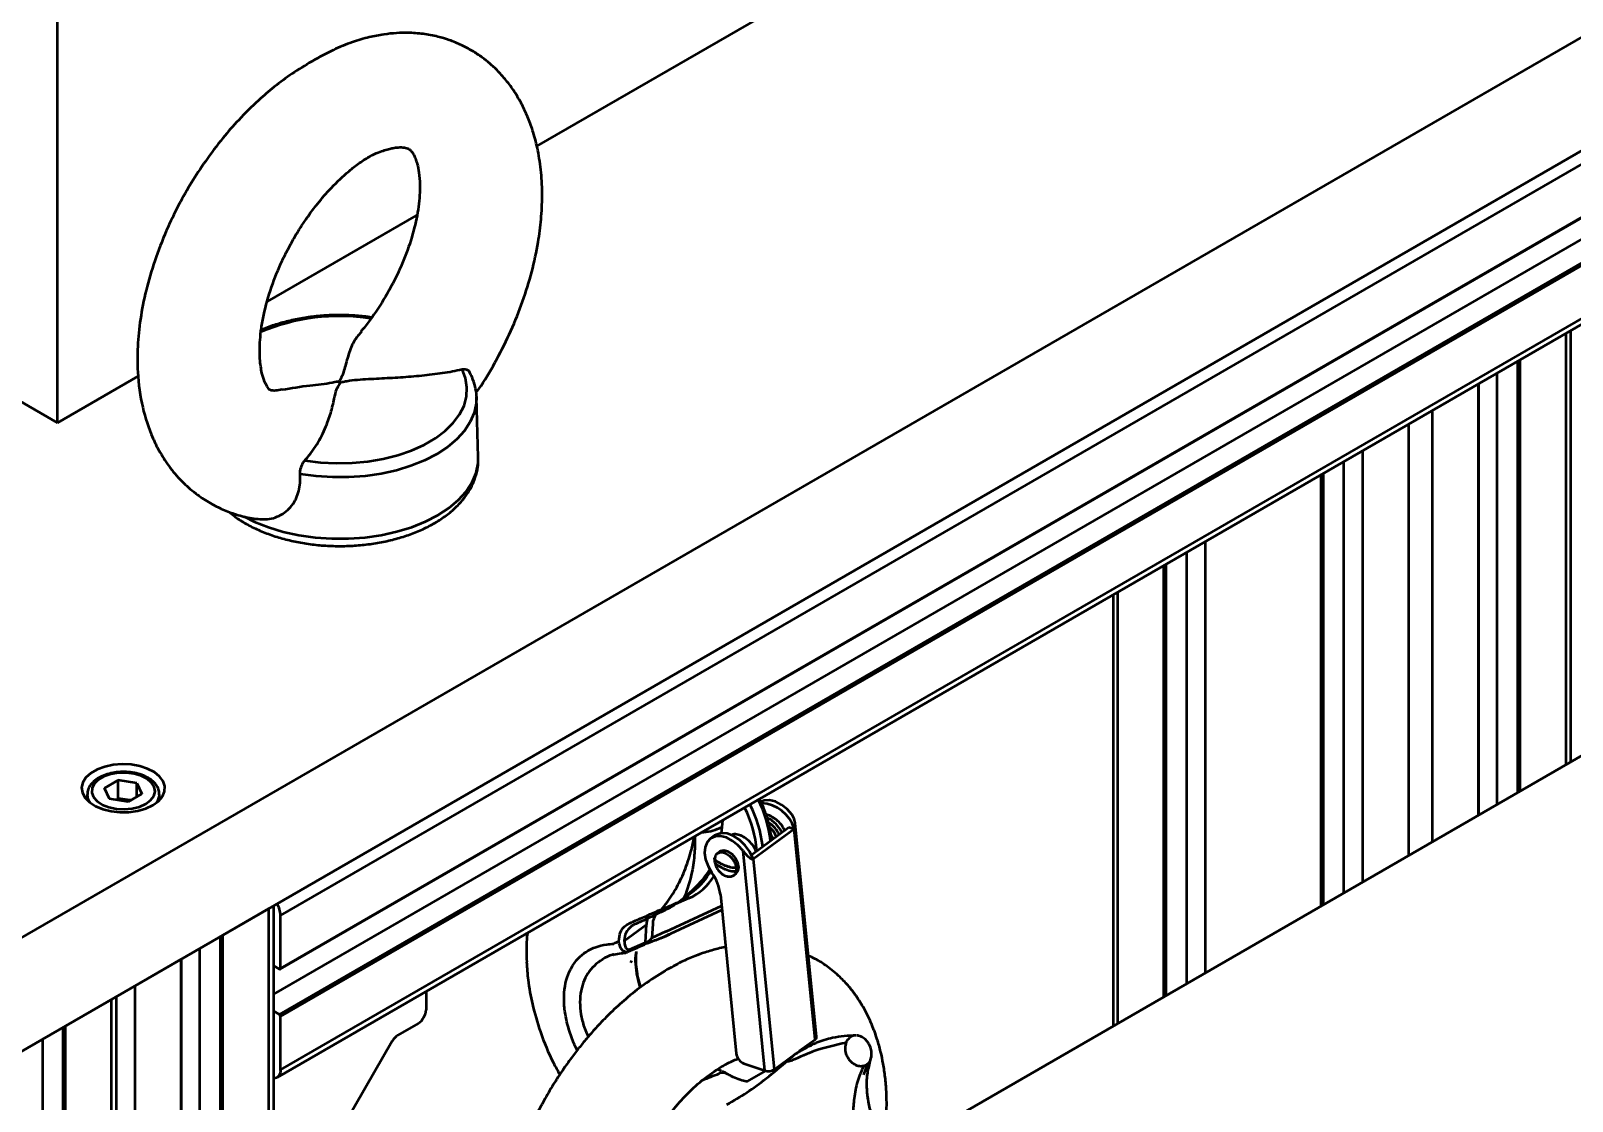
# Model space of a CAD drawing. Header units: millimetres. Extents: x 32504 to 36677, y 41990 to 42879.
# Drawn here: x 33490.6 to 33546, y 42675.8 to 42714.3 of the extents above; entities that cross this region are included whole.
import ezdxf

# ---------------------------------------------------------------- set-up
doc = ezdxf.new("R2010")
doc.units = ezdxf.units.MM
doc.layers.add('Net_dam', color=7, linetype='Continuous', lineweight=50)

msp = doc.modelspace()

# ---------------------------------------------------------------- linework, layer by layer
at = {"layer": 'Net_dam'}
for p, q in [((33488.9349, 42680.9602), (33603.4862, 42747.0893)), ((33488.9349, 42676.8775), (33603.4862, 42743.0066)), ((33499.5415, 42682.5107), (33592.8796, 42736.3936)), ((33499.5291, 42680.5725), (33592.8672, 42734.4554)), ((33499.5415, 42680.6), (33592.8796, 42734.4829)), ((33499.293, 42679.6725), (33592.1018, 42733.2499)), ((33499.4991, 42678.9424), (33592.8372, 42732.8253)), ((33499.5415, 42678.8689), (33592.8796, 42732.7518)), ((33499.4172, 42676.6835), (33592.7553, 42730.5664)), ((33499.5415, 42676.9582), (33592.8796, 42730.8411)), ((33491.5148, 42700.234), (33491.5148, 42719.1431)), ((33508.7585, 42710.1783), (33522.0634, 42717.8511)), ((33499.0711, 42704.5916), (33504.437, 42707.6861)), ((33545.7863, 42687.9355), (33545.7863, 42703.4518)), ((33545.9621, 42688.037), (33545.9621, 42703.5532)), ((33544.0468, 42686.9313), (33544.0468, 42702.4476)), ((33544.1317, 42686.9803), (33544.1317, 42702.4966)), ((33488.8221, 42701.79), (33491.5148, 42700.234)), ((33491.5148, 42700.234), (33494.4241, 42701.9117)), ((33543.3114, 42686.5068), (33543.3114, 42702.0231)), ((33506.588, 42701.1763), (33506.5889, 42701.1541)), ((33506.6551, 42698.9893), (33506.5889, 42701.1541)), ((33542.6326, 42686.1149), (33542.6326, 42701.6312)), ((33542.6502, 42686.1251), (33542.6502, 42701.6413)), ((33540.978, 42685.1597), (33540.978, 42700.676)), ((33540.1295, 42684.6699), (33540.1295, 42700.1862)), ((33538.4573, 42699.2208), (33538.4573, 42683.7045)), ((33538.4748, 42683.7147), (33538.4748, 42699.231)), ((33537.0606, 42682.8983), (33537.0606, 42698.4145)), ((33537.796, 42683.3228), (33537.796, 42698.8391)), ((33536.9758, 42682.8493), (33536.9758, 42698.3656)), ((33532.8004, 42695.9552), (33532.8004, 42680.4389)), ((33532.818, 42680.449), (33532.818, 42695.9653)), ((33531.3189, 42679.5837), (33531.3189, 42695.0999)), ((33531.4038, 42679.6326), (33531.4038, 42695.1489)), ((33532.1392, 42680.0572), (33532.1392, 42695.5734)), ((33529.4886, 42694.0433), (33529.4886, 42678.527)), ((33529.6643, 42678.6285), (33529.6643, 42694.1447)), ((33521.1259, 42673.6993), (33554.745, 42693.1072)), ((33493.7048, 42687.3729), (33493.2132, 42687.0892)), ((33494.3762, 42687.2691), (33493.7048, 42687.3729)), ((33493.7048, 42686.7197), (33493.7048, 42687.3729)), ((33492.5847, 42686.8547), (33492.5847, 42686.6513)), ((33493.3932, 42686.7016), (33493.2132, 42687.0892)), ((33494.0646, 42686.5977), (33494.5561, 42686.8815)), ((33494.3762, 42687.2691), (33494.5561, 42686.8815)), ((33494.3762, 42686.7776), (33494.3762, 42687.2691)), ((33495.1847, 42686.6513), (33495.1847, 42686.8547)), ((33494.0646, 42686.5977), (33493.3932, 42686.7016)), ((33493.7048, 42686.7197), (33493.6141, 42686.6674)), ((33494.0405, 42686.6678), (33493.7048, 42686.7197)), ((33494.1552, 42686.65), (33494.0405, 42686.6678)), ((33515.4148, 42685.6799), (33515.397, 42685.4646)), ((33515.4391, 42685.9327), (33515.4147, 42685.6799)), ((33516.4778, 42684.6909), (33517.8291, 42685.6836)), ((33516.5439, 42684.5392), (33518.0152, 42685.6201)), ((33517.8291, 42685.6836), (33518.0152, 42685.6201)), ((33518.771, 42678.0503), (33518.0152, 42685.6201)), ((33518.8218, 42678.1374), (33518.0539, 42685.8294)), ((33514.6723, 42685.4901), (33514.7666, 42685.4996)), ((33514.7666, 42685.5445), (33514.7666, 42685.4996)), ((33515.1511, 42685.3785), (33515.004, 42685.2704)), ((33517.1623, 42685.4265), (33517.2525, 42685.2871)), ((33515.1645, 42684.4549), (33515.1599, 42684.5192)), ((33515.3453, 42684.8057), (33515.2551, 42684.7394)), ((33516.9664, 42676.9248), (33516.1771, 42684.8301)), ((33516.5439, 42684.5392), (33517.2996, 42676.9694)), ((33515.8355, 42683.9493), (33515.9258, 42684.0156)), ((33515.9261, 42684.2338), (33515.9307, 42684.1695)), ((33515.9307, 42684.1695), (33515.9261, 42684.1094)), ((33499.293, 42358.0174), (33499.293, 42682.8571)), ((33513.4186, 42681.9285), (33515.4035, 42682.8535)), ((33514.2336, 42683.1255), (33513.7383, 42682.9105)), ((33513.8342, 42682.9769), (33514.403, 42683.3947)), ((33513.8361, 42682.9783), (33514.0642, 42683.156)), ((33514.1778, 42683.2685), (33514.1784, 42683.2732)), ((33515.3626, 42683.2632), (33515.9343, 42677.5374)), ((33499.1173, 42682.7557), (33497.4626, 42681.8005)), ((33499.1173, 42357.7724), (33499.1173, 42682.7557)), ((33499.5415, 42680.6), (33499.5415, 42682.5107)), ((33513.4126, 42682.7176), (33513.3792, 42682.7011)), ((33513.5837, 42681.8567), (33515.4177, 42682.7113)), ((33497.3778, 42356.8172), (33497.3778, 42681.7515)), ((33497.4626, 42356.8172), (33497.4626, 42681.8005)), ((33511.9055, 42681.5993), (33512.7045, 42682.1862)), ((33512.6653, 42681.5334), (33512.7045, 42682.1862)), ((33512.9271, 42682.1938), (33512.8973, 42681.6969)), ((33512.8973, 42681.6969), (33513.4134, 42681.9369)), ((33513.2191, 42681.6872), (33513.3987, 42681.764)), ((33513.4134, 42681.9369), (33513.4186, 42681.9285)), ((33496.6424, 42357.2418), (33496.6424, 42681.327)), ((33511.5287, 42681.488), (33511.5245, 42681.4991)), ((33511.7099, 42681.5682), (33511.7091, 42681.5738)), ((33511.9054, 42681.6034), (33511.9055, 42681.5993)), ((33511.9571, 42681.1747), (33512.0049, 42681.1893)), ((33512.0049, 42681.1893), (33512.0117, 42681.1916)), ((33512.0878, 42681.2789), (33512.6653, 42681.5334)), ((33495.9636, 42680.9351), (33494.3089, 42679.9799)), ((33495.9636, 42355.9518), (33495.9636, 42680.9351)), ((33495.9812, 42355.9763), (33495.9812, 42680.9452)), ((33499.293, 42680.6944), (33499.4991, 42680.5755)), ((33512.1596, 42680.8774), (33512.1258, 42680.798)), ((33493.6362, 42354.7517), (33493.6362, 42679.5915)), ((33494.3089, 42354.9966), (33494.3089, 42679.9799)), ((33504.7741, 42679.776), (33504.7741, 42679.1133)), ((33493.4604, 42679.49), (33491.8058, 42678.5348)), ((33493.4604, 42354.5068), (33493.4604, 42679.49)), ((33499.4991, 42678.9424), (33499.293, 42679.0614)), ((33491.7209, 42353.5516), (33491.7209, 42678.4859)), ((33491.8058, 42353.5516), (33491.8058, 42678.5348)), ((33499.5415, 42676.9582), (33499.5415, 42678.8689)), ((33504.4913, 42678.6234), (33503.7599, 42678.2012)), ((33490.9855, 42353.9761), (33490.9855, 42678.0613)), ((33503.5599, 42677.9901), (33500.2325, 42672.2268)), ((33518.2021, 42677.6324), (33518.771, 42678.0503)), ((33519.8937, 42677.9316), (33519.8912, 42677.9313)), ((33520.2521, 42678.1949), (33520.25, 42678.1949)), ((33517.2996, 42676.9694), (33518.0799, 42677.5426)), ((33517.8106, 42677.3023), (33518.0207, 42677.4964)), ((33518.053, 42677.5201), (33518.0208, 42677.4964)), ((33518.1195, 42677.5586), (33518.0495, 42677.5203)), ((33518.3093, 42677.6686), (33518.0531, 42677.5201)), ((33520.7803, 42677.3755), (33520.7972, 42677.4215)), ((33515.4061, 42676.9118), (33515.3556, 42676.9309)), ((33516.2094, 42677.1828), (33516.9664, 42676.9248)), ((33516.3288, 42676.5318), (33517, 42676.918)), ((33520.6396, 42677.1482), (33520.5105, 42676.7765)), ((33520.5124, 42677.0896), (33520.5114, 42677.0878)), ((33520.7455, 42677.2609), (33520.745, 42677.2594)), ((33520.6823, 42675.8632), (33520.6419, 42676.137))]:
    msp.add_line(p, q, dxfattribs=at)
at = {"layer": 'Net_dam', "flags": 128}
for points in [[(33500.4146, 42698.8768), (33500.9751, 42698.806), (33501.5466, 42698.7763), (33502.12, 42698.788), (33502.6864, 42698.8411), (33503.2368, 42698.9346), (33503.7627, 42699.0671), (33504.2557, 42699.2366), (33504.7081, 42699.4403), (33505.1128, 42699.6751), (33505.4635, 42699.9373), (33505.7547, 42700.2227), (33505.9817, 42700.5269), (33506.1411, 42700.8451), (33506.2302, 42701.1723), (33506.2478, 42701.5034), (33506.1935, 42701.8331), (33506.0682, 42702.1564)], [(33506.5889, 42701.1541), (33506.5803, 42700.9289), (33506.5085, 42700.5903), (33506.3669, 42700.2591), (33506.1575, 42699.9401), (33505.8833, 42699.6379), (33505.5484, 42699.3569), (33505.1575, 42699.1011), (33504.7162, 42698.8742), (33504.2311, 42698.6795), (33503.7089, 42698.5197), (33503.1574, 42698.3973), (33502.5844, 42698.314), (33501.9982, 42698.2709), (33501.4073, 42698.2687), (33500.8202, 42698.3075), (33500.2454, 42698.3866)], [(33498.2333, 42696.8548), (33498.6067, 42696.669), (33499.1029, 42696.4723), (33499.6365, 42696.3115), (33500.1999, 42696.1891), (33500.7847, 42696.1067), (33501.3824, 42696.0657), (33501.9843, 42696.0665), (33502.5817, 42696.1093), (33503.1657, 42696.1932), (33503.728, 42696.3172), (33504.2603, 42696.4795), (33504.7549, 42696.6775), (33505.2045, 42696.9086), (33505.6025, 42697.1693), (33505.9433, 42697.4557), (33506.2217, 42697.7638), (33506.4338, 42698.089), (33506.5764, 42698.4266), (33506.6475, 42698.7716), (33506.6551, 42698.9893)], [(33494.9453, 42686.471), (33495.1486, 42686.6169), (33495.2927, 42686.7847), (33495.371, 42686.9664), (33495.3797, 42687.1536), (33495.3186, 42687.3375), (33495.1904, 42687.5095), (33495.0012, 42687.6616), (33494.7598, 42687.7866), (33494.4774, 42687.8788), (33494.1674, 42687.9337), (33493.8441, 42687.9489), (33493.5227, 42687.9236), (33493.2182, 42687.8591), (33492.9449, 42687.7582), (33492.7156, 42687.6258), (33492.5409, 42687.468), (33492.429, 42687.2923), (33492.3852, 42687.1068), (33492.4116, 42686.9201), (33492.5068, 42686.7411), (33492.6664, 42686.5781), (33492.883, 42686.4387), (33493.1464, 42686.3295), (33493.4444, 42686.2555), (33493.7629, 42686.2202), (33494.0872, 42686.2253), (33494.402, 42686.2705), (33494.6925, 42686.3537), (33494.9453, 42686.471)], [(33494.6908, 42686.52), (33494.8659, 42686.6503), (33494.9794, 42686.8017), (33495.0241, 42686.9646), (33494.9972, 42687.1289), (33494.9004, 42687.2841), (33494.7398, 42687.4205), (33494.5255, 42687.5296), (33494.2708, 42687.6045), (33493.992, 42687.6405), (33493.7063, 42687.6353), (33493.4319, 42687.5893), (33493.186, 42687.5053), (33492.9839, 42687.3887), (33492.8384, 42687.2467), (33492.7587, 42687.0883), (33492.7497, 42686.9234), (33492.8121, 42686.7624), (33492.9418, 42686.6154), (33493.1308, 42686.4917), (33493.3671, 42686.3989), (33493.636, 42686.3431), (33493.9205, 42686.3275), (33494.2027, 42686.3533), (33494.465, 42686.4189), (33494.6908, 42686.52)], [(33494.1465, 42686.645), (33494.1151, 42686.6532), (33494.0405, 42686.6678)], [(33517.9427, 42686.1271), (33517.7622, 42686.3302), (33517.5579, 42686.4923), (33517.3433, 42686.6029), (33517.1326, 42686.6547), (33516.9394, 42686.6444), (33516.8179, 42686.5983)], [(33516.1771, 42684.8301), (33515.9966, 42685.0331), (33515.7923, 42685.1953), (33515.5777, 42685.3059), (33515.3669, 42685.3577), (33515.1738, 42685.3473), (33515.011, 42685.2755), (33514.8892, 42685.1468), (33514.8164, 42684.9698), (33514.7974, 42684.756), (33514.8335, 42684.5196), (33514.9222, 42684.276), (33515.0578, 42684.0413)], [(33516.5439, 42684.5392), (33516.422, 42684.7926), (33516.2535, 42685.0261), (33516.0507, 42685.2225), (33515.8284, 42685.3678), (33515.6028, 42685.4512), (33515.3903, 42685.4666), (33515.2063, 42685.4131), (33515.1511, 42685.3785)], [(33515.9258, 42684.0156), (33515.9917, 42684.0959), (33516.021, 42684.2358), (33515.9917, 42684.4023), (33515.9081, 42684.57), (33515.783, 42684.7135), (33515.6355, 42684.8109), (33515.488, 42684.8474), (33515.363, 42684.8173), (33515.3453, 42684.8057)], [(33513.3792, 42682.7011), (33513.3666, 42682.6932), (33513.3522, 42682.6888), (33513.3366, 42682.688), (33513.32, 42682.6909), (33513.3029, 42682.6972), (33513.2857, 42682.7069), (33513.2688, 42682.7198), (33513.2526, 42682.7356)], [(33512.6064, 42681.4533), (33512.6043, 42681.4524), (33512.6006, 42681.4509)]]:
    msp.add_lwpolyline(points, dxfattribs=at)
at = {"layer": 'Net_dam'}
for centre, radius, start, end in [((33501.6681, 42696.8082), 7.2607, 81.20253, 113.06605), ((33493.0713, 42686.8612), 0.4866, 180.28572, 218.11627), ((33494.6876, 42686.8652), 0.4973, 322.26806, 358.19484), ((33493.8849, 42685.6617), 1.0181, 81.21006, 101.88118), ((33512.667, 42684.5397), 4.0159, 4.19693, 27.43495), ((33512.6068, 42684.5169), 4.3039, 6.30705, 27.46835), ((33512.8428, 42684.709), 4.3513, 6.4376, 26.85819), ((33516.7764, 42685.2561), 1.2912, 16.37654, 87.01216), ((33514.4602, 42687.8571), 2.3773, 277.40661, 293.67464), ((33513.1365, 42685.1005), 2.1245, 306.59247, 332.11924), ((33513.6811, 42683.0531), 1.6946, 7.12183, 35.67162), ((33513.3383, 42685.0514), 2.1238, 294.9328, 327.57369), ((33498.6536, 42682.4743), 0.8887, 2.34267, 30.75879), ((33514.1486, 42683.3249), 0.0636, 297.33279, 343.80523), ((33514.1492, 42683.3293), 0.0632, 297.51509, 348.08756), ((33513.5302, 42682.1446), 0.8267, 160.31645, 177.11856), ((33513.5382, 42682.1811), 0.6112, 140.23971, 178.80123), ((33512.5585, 42681.5502), 0.1081, 296.28463, 351.08998), ((33499.5157, 42680.5958), 0.0262, 230.79671, 9.21404), ((33504.16, 42679.1412), 0.6147, 302.60548, 357.39452), ((33499.4494, 42678.8647), 0.0922, 2.60548, 57.39452), ((33504.0653, 42677.7116), 0.577, 121.95467, 151.14439), ((33518.7213, 42678.1376), 0.1005, 299.62998, 359.85761), ((33520.1459, 42677.9578), 0.1984, 124.87736, 127.72541), ((33516.3754, 42677.5956), 0.445, 187.52499, 248.09627), ((33499.2864, 42676.9145), 0.2589, 271.4647, 9.71374), ((33515.4469, 42676.5026), 0.344, 63.38563, 112.75188), ((33517.0848, 42677.3067), 0.3999, 252.76509, 302.49166)]:
    msp.add_arc(centre, radius, start, end, dxfattribs=at)
for points, knots in [([(33506.5715, 42701.3027), (33506.6323, 42701.3882), (33506.9057, 42701.773), (33507.334, 42702.5207), (33507.8413, 42703.5344), (33508.2629, 42704.5904), (33508.5934, 42705.6611), (33508.8064, 42706.6509), (33508.924, 42707.5632), (33508.9639, 42708.4026), (33508.9271, 42709.2349), (33508.815, 42710.0003), (33508.6506, 42710.6482), (33508.4652, 42711.17), (33508.251, 42711.6421), (33508.0011, 42712.0812), (33507.7021, 42712.5022), (33507.3915, 42712.857), (33507.0867, 42713.1441), (33506.7751, 42713.3925), (33506.4374, 42713.6174), (33506.041, 42713.8291), (33505.6251, 42713.9991), (33505.164, 42714.1361), (33504.6677, 42714.2284), (33504.1713, 42714.2639), (33503.7002, 42714.2532), (33503.2318, 42714.2038), (33502.7, 42714.1004), (33502.0952, 42713.9241), (33501.397, 42713.6405), (33500.9186, 42713.3718), (33500.6655, 42713.2297)], [0, 0, 0, 0, 0.013999, 0.063001, 0.1134149, 0.163963, 0.2144986, 0.265277, 0.3046448, 0.3454964, 0.3879134, 0.429818, 0.4656348, 0.4949548, 0.5201211, 0.5496988, 0.5771249, 0.6049417, 0.6278522, 0.6468578, 0.6705424, 0.6951813, 0.7216187, 0.7452465, 0.7753084, 0.8055892, 0.8285856, 0.8537769, 0.8828251, 0.9169917, 0.9560899, 1, 1, 1, 1]), ([(33500.6655, 42713.2297), (33500.426, 42713.0866), (33499.9679, 42712.8129), (33499.3299, 42712.3404), (33498.6846, 42711.7846), (33498.0627, 42711.1678), (33497.4226, 42710.4327), (33496.8541, 42709.68), (33496.3297, 42708.8778), (33495.8553, 42708.0423), (33495.402, 42707.1002), (33495.0004, 42706.0657), (33494.6893, 42705.0022), (33494.4853, 42703.9689), (33494.3866, 42702.9861), (33494.3877, 42701.9165), (33494.5412, 42700.7975), (33494.8522, 42699.846), (33495.2121, 42699.1324), (33495.5724, 42698.5861), (33496.0234, 42698.0718), (33496.5186, 42697.6491), (33496.9977, 42697.338), (33497.4693, 42697.1014), (33497.9631, 42696.9198), (33498.3711, 42696.8099), (33498.6082, 42696.7787), (33498.6577, 42696.7722)], [0, 0, 0, 0, 0.0411602, 0.0787462, 0.1131283, 0.1583915, 0.1969485, 0.242338, 0.2814507, 0.3212091, 0.36679, 0.4174053, 0.4675271, 0.5162622, 0.5636273, 0.6093266, 0.6746844, 0.7359936, 0.767241, 0.8021342, 0.8405876, 0.8764939, 0.9066587, 0.9328008, 0.9610233, 0.9918559, 1, 1, 1, 1]), ([(33502.6771, 42709.7721), (33502.7828, 42709.8269), (33502.9816, 42709.9298), (33503.2173, 42710.0144), (33503.4186, 42710.078), (33503.604, 42710.1202), (33503.7682, 42710.14), (33503.8997, 42710.1416), (33504.0052, 42710.1317), (33504.0837, 42710.1134), (33504.1468, 42710.0864), (33504.2066, 42710.0433), (33504.2621, 42709.983), (33504.3258, 42709.8848), (33504.3917, 42709.747), (33504.4638, 42709.5352), (33504.5282, 42709.2223), (33504.5668, 42708.7276), (33504.5252, 42708.0328), (33504.3458, 42707.1414), (33504.034, 42706.1963), (33503.5971, 42705.2375), (33503.0636, 42704.3448), (33502.6573, 42703.7751), (33502.4429, 42703.5276), (33502.4303, 42703.513)], [0, 0, 0, 0, 0.0369809, 0.0695101, 0.0970058, 0.1199655, 0.1531076, 0.1819923, 0.2165287, 0.2565568, 0.29663, 0.3338482, 0.3792748, 0.4188982, 0.4523164, 0.4871415, 0.5291943, 0.5779521, 0.6507654, 0.7205636, 0.7902897, 0.8617754, 0.9318478, 0.9959839, 1, 1, 1, 1]), ([(33499.5959, 42701.4223), (33499.5145, 42701.4069), (33499.3718, 42701.38), (33499.2651, 42701.3851), (33499.2172, 42701.391), (33499.1846, 42701.4), (33499.1685, 42701.4068), (33499.1472, 42701.42), (33499.1127, 42701.4498), (33499.0028, 42701.6049), (33498.8685, 42701.9706), (33498.786, 42702.5113), (33498.7876, 42703.0962), (33498.8472, 42703.6423), (33498.9594, 42704.2695), (33499.1894, 42705.0921), (33499.5221, 42705.9099), (33499.8229, 42706.5119), (33500.0453, 42706.9102), (33500.2658, 42707.269), (33500.5203, 42707.6487), (33500.8579, 42708.104), (33501.3338, 42708.6651), (33501.8254, 42709.1367), (33502.296, 42709.525), (33502.5467, 42709.6876), (33502.6771, 42709.7721)], [0, 0, 0, 0, 0.0424575, 0.0744307, 0.1012677, 0.1265133, 0.1502856, 0.1747529, 0.2312441, 0.2934865, 0.3570304, 0.4140814, 0.4719593, 0.5045676, 0.5394444, 0.608259, 0.673962, 0.7046377, 0.7326724, 0.7580316, 0.782494, 0.8178742, 0.8661715, 0.9269079, 0.9619896, 1, 1, 1, 1]), ([(33502.8119, 42704.0235), (33502.6351, 42704.0454), (33502.2763, 42704.0898), (33501.7239, 42704.1098), (33501.1666, 42704.0951), (33500.6154, 42704.0419), (33500.0768, 42703.9523), (33499.5597, 42703.8246), (33499.1452, 42703.6943), (33498.9188, 42703.5947), (33498.8435, 42703.5616)], [0, 0, 0, 0, 0.1298837, 0.2635315, 0.3971615, 0.530849, 0.6646661, 0.7987029, 0.9330459, 1, 1, 1, 1]), ([(33502.4474, 42703.4983), (33502.391, 42703.4376), (33502.2016, 42703.2339), (33502.0213, 42702.8244), (33501.8828, 42702.3159), (33501.7778, 42701.9455), (33501.6704, 42701.7623), (33501.6601, 42701.7322), (33501.6591, 42701.718), (33501.6639, 42701.7077), (33501.6689, 42701.7041), (33501.6713, 42701.7024)], [0, 0, 0, 0, 0.1214443, 0.4079102, 0.6974656, 0.947726, 0.9760255, 0.9845697, 0.9931663, 0.9968, 1, 1, 1, 1]), ([(33501.6713, 42701.7024), (33501.6708, 42701.7027), (33501.6676, 42701.7045), (33501.6588, 42701.7074), (33501.6344, 42701.7101), (33501.545, 42701.7011), (33501.2108, 42701.6245), (33500.5269, 42701.5685), (33499.9282, 42701.4661), (33499.5979, 42701.4097)], [0, 0, 0, 0, 0.0011546, 0.0062286, 0.014088, 0.0357406, 0.1327021, 0.521355, 1, 1, 1, 1]), ([(33500.4146, 42698.8768), (33500.447, 42698.9136), (33500.6553, 42699.1501), (33500.9631, 42699.6119), (33501.233, 42700.2156), (33501.4084, 42700.7775), (33501.4886, 42701.2071), (33501.577, 42701.5055), (33501.6856, 42701.6344), (33501.6822, 42701.6904), (33501.6778, 42701.698), (33501.6732, 42701.7012), (33501.6713, 42701.7024)], [0, 0, 0, 0, 0.0396215, 0.255131, 0.4763338, 0.6588012, 0.8420937, 0.9358752, 0.9911977, 0.9954221, 0.9982007, 1, 1, 1, 1]), ([(33501.6713, 42701.7024), (33501.6717, 42701.7022), (33501.6748, 42701.7005), (33501.6833, 42701.6975), (33501.707, 42701.6948), (33501.7926, 42701.7028), (33502.1114, 42701.7731), (33502.7001, 42701.8086), (33503.4727, 42701.8442), (33504.2448, 42701.8945), (33505.003, 42701.9683), (33505.616, 42702.0568), (33505.9552, 42702.1315), (33506.0682, 42702.1564)], [0, 0, 0, 0, 0.00036412, 0.00275787, 0.00628123, 0.01577832, 0.05808549, 0.22757033, 0.39645834, 0.56523869, 0.73930053, 0.91313715, 1, 1, 1, 1]), ([(33506.0682, 42702.1564), (33506.1069, 42702.1616), (33506.1845, 42702.172), (33506.2782, 42702.13), (33506.3323, 42702.0866), (33506.3421, 42702.0525), (33506.3421, 42702.0524)], [0, 0, 0, 0, 0.3357672, 0.6718936, 0.9993496, 1, 1, 1, 1]), ([(33506.587, 42701.1796), (33506.5872, 42701.183), (33506.5925, 42701.3019), (33506.5436, 42701.5355), (33506.4582, 42701.8239), (33506.3715, 42701.9913), (33506.3402, 42702.0517)], [0, 0, 0, 0, 0.0111525, 0.3968084, 0.7824455, 1, 1, 1, 1]), ([(33497.6823, 42697.0327), (33497.7424, 42696.981), (33497.915, 42696.8327), (33498.2523, 42696.6197), (33498.6857, 42696.3936), (33499.1595, 42696.202), (33499.6637, 42696.0451), (33500.1924, 42695.9248), (33500.7386, 42695.8419), (33501.2959, 42695.7971), (33501.8576, 42695.7906), (33502.417, 42695.8225), (33502.9675, 42695.8926), (33503.5026, 42696.0003), (33504.016, 42696.1449), (33504.5018, 42696.3257), (33504.9538, 42696.5415), (33505.3663, 42696.7913), (33505.7325, 42697.0733), (33506.046, 42697.3848), (33506.2997, 42697.7213), (33506.4895, 42698.0764), (33506.6082, 42698.4422), (33506.6616, 42698.7544), (33506.6505, 42698.9412), (33506.6467, 42699.0048)], [0, 0, 0, 0, 0.0243019, 0.0697169, 0.1154593, 0.1612535, 0.2069652, 0.2525637, 0.2980593, 0.3434825, 0.3888731, 0.4342746, 0.4797202, 0.5252538, 0.5709216, 0.6167655, 0.6628142, 0.7090646, 0.75544, 0.8016734, 0.8473895, 0.8921582, 0.9357041, 0.9780811, 1, 1, 1, 1]), ([(33498.6581, 42696.778), (33498.8448, 42696.7629), (33499.1319, 42696.7398), (33499.4957, 42696.8768), (33499.8299, 42697.0869), (33500.1337, 42697.4822), (33500.2553, 42697.9728), (33500.2479, 42698.2797), (33500.2454, 42698.3866)], [0, 0, 0, 0, 0.2130935, 0.3275582, 0.4455491, 0.6694912, 0.8849671, 1, 1, 1, 1]), ([(33500.2454, 42698.3866), (33500.2457, 42698.4246), (33500.2465, 42698.5007), (33500.2782, 42698.6287), (33500.327, 42698.7508), (33500.3762, 42698.8321), (33500.4074, 42698.8684), (33500.4146, 42698.8768)], [0, 0, 0, 0, 0.2280985, 0.4560168, 0.688348, 0.927715, 1, 1, 1, 1]), ([(33495.1798, 42686.8483), (33495.1781, 42686.8994), (33495.1744, 42687.012), (33495.0943, 42687.1755), (33494.9627, 42687.3301), (33494.7786, 42687.463), (33494.5493, 42687.5687), (33494.2856, 42687.641), (33494.0024, 42687.676), (33493.7136, 42687.6724), (33493.4327, 42687.6303), (33493.1723, 42687.5508), (33492.9446, 42687.4357), (33492.7665, 42687.2925), (33492.6489, 42687.1296), (33492.588, 42686.9827), (33492.5917, 42686.8918), (33492.593, 42686.8603)], [0, 0, 0, 0, 0.05428331, 0.11948259, 0.18614278, 0.25599576, 0.32803651, 0.4004926, 0.47273882, 0.54487817, 0.61715597, 0.68978691, 0.76307704, 0.83717643, 0.90327031, 0.96654279, 1, 1, 1, 1]), ([(33517.1987, 42685.2397), (33517.1978, 42685.2604), (33517.1914, 42685.4135), (33517.1313, 42685.7145), (33517.0137, 42686.1339), (33516.8892, 42686.4661), (33516.793, 42686.6515), (33516.7679, 42686.6998)], [0, 0, 0, 0, 0.0446007, 0.3295113, 0.6145783, 0.89954, 1, 1, 1, 1]), ([(33517.6782, 42685.5699), (33517.6522, 42685.6177), (33517.5853, 42685.741), (33517.4293, 42685.9151), (33517.2386, 42686.0455), (33517.0893, 42686.126), (33517.019, 42686.1294), (33517.0082, 42686.1299)], [0, 0, 0, 0, 0.1727631, 0.4456232, 0.721818, 0.9571446, 1, 1, 1, 1]), ([(33517.5882, 42685.4667), (33517.5647, 42685.5168), (33517.5, 42685.6547), (33517.3421, 42685.8218), (33517.1835, 42685.952), (33517.0937, 42685.9888), (33517.0589, 42686.003)], [0, 0, 0, 0, 0.2146989, 0.5912638, 0.8416867, 1, 1, 1, 1]), ([(33517.4763, 42685.4106), (33517.4561, 42685.4542), (33517.3998, 42685.5759), (33517.2634, 42685.7343), (33517.1471, 42685.8201), (33517.0997, 42685.8551)], [0, 0, 0, 0, 0.2489861, 0.69364781, 1, 1, 1, 1]), ([(33517.3632, 42685.3704), (33517.3553, 42685.3892), (33517.3107, 42685.4954), (33517.2177, 42685.6073), (33517.1326, 42685.6717), (33517.124, 42685.6782)], [0, 0, 0, 0, 0.1626697, 0.914773, 1, 1, 1, 1]), ([(33518.0152, 42685.6201), (33518.0212, 42685.6259), (33518.0349, 42685.6394), (33518.0514, 42685.6853), (33518.0623, 42685.7855), (33518.0442, 42685.9483), (33517.978, 42686.065), (33517.9427, 42686.1271)], [0, 0, 0, 0, 0.0558276, 0.1292871, 0.275094, 0.61386, 1, 1, 1, 1]), ([(33513.2526, 42682.7356), (33513.2856, 42682.7756), (33513.4656, 42682.9944), (33513.7589, 42683.4334), (33514.0788, 42684.0885), (33514.2848, 42684.7069), (33514.3848, 42685.1323), (33514.4179, 42685.3157), (33514.4235, 42685.3464)], [0, 0, 0, 0, 0.0578126, 0.3158155, 0.5737985, 0.8213074, 0.9700227, 1, 1, 1, 1]), ([(33514.444, 42685.3582), (33514.4438, 42685.1539), (33514.4433, 42684.7055), (33514.3422, 42683.9484), (33514.1682, 42683.4524), (33514.0642, 42683.156)], [0, 0, 0, 0, 0.25192745, 0.55297596, 1, 1, 1, 1]), ([(33516.6425, 42684.8201), (33516.6308, 42684.8506), (33516.5856, 42684.9687), (33516.4388, 42685.1453), (33516.2442, 42685.3106), (33516.0477, 42685.4064), (33515.8783, 42685.4426), (33515.7914, 42685.4088), (33515.7571, 42685.3955)], [0, 0, 0, 0, 0.0775897, 0.3002698, 0.51017, 0.6941389, 0.879591, 1, 1, 1, 1]), ([(33515.926, 42684.2338), (33515.9214, 42684.2312), (33515.911, 42684.2251), (33515.8829, 42684.2195), (33515.8208, 42684.2185), (33515.7276, 42684.2354), (33515.6168, 42684.2672), (33515.5368, 42684.2971), (33515.4855, 42684.3185), (33515.4645, 42684.3277), (33515.4437, 42684.3371), (33515.4231, 42684.3466), (33515.3907, 42684.3622), (33515.3038, 42684.4069), (33515.2183, 42684.4598), (33515.1627, 42684.5227), (33515.1501, 42684.548), (33515.1534, 42684.5687), (33515.1609, 42684.5758), (33515.1646, 42684.5793)], [0, 0, 0, 0, 0.0181671, 0.0411082, 0.0804211, 0.1904944, 0.3087378, 0.4267712, 0.4562422, 0.4857129, 0.5004478, 0.5299184, 0.5593892, 0.618342, 0.8559001, 0.9017747, 0.9600099, 0.9804732, 1, 1, 1, 1]), ([(33515.2549, 42684.7393), (33515.2399, 42684.7263), (33515.2099, 42684.7003), (33515.1793, 42684.6458), (33515.1606, 42684.5831), (33515.1607, 42684.5368), (33515.1607, 42684.5137)], [0, 0, 0, 0, 0.25186811, 0.50309989, 0.75272879, 1, 1, 1, 1]), ([(33515.2728, 42684.751), (33515.3125, 42684.7658), (33515.3921, 42684.7953), (33515.5458, 42684.7543), (33515.6967, 42684.6553), (33515.8244, 42684.5081), (33515.9011, 42684.3578), (33515.9192, 42684.2678), (33515.9261, 42684.2338)], [0, 0, 0, 0, 0.1784113, 0.3568226, 0.5352339, 0.7136451, 0.8920564, 1, 1, 1, 1]), ([(33516.1771, 42684.8301), (33516.214, 42684.7853), (33516.2893, 42684.6939), (33516.3844, 42684.6042), (33516.4551, 42684.5512), (33516.4942, 42684.5315), (33516.525, 42684.5289), (33516.538, 42684.536), (33516.5439, 42684.5392)], [0, 0, 0, 0, 0.3144137, 0.6423383, 0.7669107, 0.8921682, 0.9514217, 1, 1, 1, 1]), ([(33514.0642, 42683.156), (33514.337, 42683.3975), (33514.6858, 42683.7063), (33514.934, 42684.082), (33514.9881, 42684.1639)], [0, 0, 0, 0, 0.7819753, 1, 1, 1, 1]), ([(33515.1646, 42684.4549), (33515.1611, 42684.4516), (33515.1533, 42684.4443), (33515.1506, 42684.4273), (33515.1636, 42684.3922), (33515.2141, 42684.3439), (33515.2938, 42684.2893), (33515.363, 42684.2514), (33515.4113, 42684.2278), (33515.4317, 42684.2182), (33515.4523, 42684.2087), (33515.4732, 42684.1994), (33515.5071, 42684.1849), (33515.6029, 42684.1467), (33515.7123, 42684.1113), (33515.8312, 42684.095), (33515.8767, 42684.0939), (33515.9108, 42684.1006), (33515.921, 42684.1065), (33515.926, 42684.1094)], [0, 0, 0, 0, 0.0181671, 0.0411082, 0.0804211, 0.1904944, 0.3087378, 0.4267712, 0.4562422, 0.4857129, 0.5004478, 0.5299184, 0.5593892, 0.618342, 0.8559001, 0.9017747, 0.9600099, 0.9804732, 1, 1, 1, 1]), ([(33515.1646, 42684.4102), (33515.1764, 42684.3596), (33515.1981, 42684.2663), (33515.2752, 42684.1421), (33515.3543, 42684.055), (33515.4554, 42683.9762), (33515.5759, 42683.9133), (33515.6973, 42683.8992), (33515.7792, 42683.9151), (33515.8164, 42683.9377), (33515.8357, 42683.9494)], [0, 0, 0, 0, 0.166257, 0.3067889, 0.4223491, 0.5133714, 0.7037007, 0.8384362, 0.916132, 1, 1, 1, 1]), ([(33515.9261, 42684.1094), (33515.9189, 42684.0823), (33515.8998, 42684.0105), (33515.8571, 42683.9463), (33515.8123, 42683.9363), (33515.8094, 42683.9356)], [0, 0, 0, 0, 0.3617735, 0.95972, 1, 1, 1, 1]), ([(33513.2526, 42682.7356), (33513.3787, 42682.7843), (33513.5643, 42682.8562), (33513.7701, 42682.9486), (33513.8361, 42682.9783)], [0, 0, 0, 0, 0.67898727, 1, 1, 1, 1]), ([(33513.8361, 42682.9783), (33513.7755, 42682.9351), (33513.6838, 42682.8696), (33513.5799, 42682.8057), (33513.5209, 42682.7719), (33513.4825, 42682.7511), (33513.4574, 42682.7382), (33513.4409, 42682.7299), (33513.4301, 42682.7247), (33513.423, 42682.7214), (33513.4185, 42682.7193), (33513.4156, 42682.7181), (33513.4138, 42682.7173), (33513.4126, 42682.7169), (33513.4119, 42682.7168), (33513.4118, 42682.7169), (33513.412, 42682.7171), (33513.4124, 42682.7174), (33513.4126, 42682.7176)], [0, 0, 0, 0, 0.3937308, 0.5958206, 0.729044, 0.8176317, 0.8767746, 0.9163565, 0.9429096, 0.9607781, 0.9728581, 0.9810826, 0.9867421, 0.9906992, 0.9949952, 0.9967697, 0.9985628, 1, 1, 1, 1]), ([(33514.2336, 42683.1255), (33514.232, 42683.128), (33514.2258, 42683.1379), (33514.2081, 42683.1608), (33514.1781, 42683.188), (33514.1516, 42683.197), (33514.1394, 42683.2011)], [0, 0, 0, 0, 0.0667327, 0.2631304, 0.6626245, 1, 1, 1, 1]), ([(33512.1045, 42682.231), (33512.1741, 42682.2617), (33512.3915, 42682.3575), (33512.7647, 42682.5193), (33513.0898, 42682.6634), (33513.2526, 42682.7356)], [0, 0, 0, 0, 0.1904032, 0.5945183, 1, 1, 1, 1]), ([(33513.3792, 42682.7011), (33513.1873, 42682.6085), (33512.8024, 42682.4227), (33512.4456, 42682.2588), (33512.2667, 42682.1767)], [0, 0, 0, 0, 0.4986416, 1, 1, 1, 1]), ([(33508.4271, 42681.8848), (33508.4192, 42681.8462), (33508.4035, 42681.7696), (33508.3803, 42681.4253), (33508.3882, 42681.1093), (33508.3951, 42680.8361)], [0, 0, 0, 0, 0.121064, 0.2400079, 1, 1, 1, 1]), ([(33511.7091, 42681.5738), (33511.7205, 42681.6899), (33511.7432, 42681.9204), (33511.9187, 42682.1334), (33512.0599, 42682.2076), (33512.1045, 42682.231)], [0, 0, 0, 0, 0.4098105, 0.8139849, 1, 1, 1, 1]), ([(33512.1494, 42682.1062), (33512.0794, 42682.0399), (33511.9388, 42681.9065), (33511.9166, 42681.7048), (33511.9054, 42681.6034)], [0, 0, 0, 0, 0.4972807, 1, 1, 1, 1]), ([(33512.2667, 42682.1767), (33512.223, 42682.1591), (33512.1784, 42682.1412), (33512.1499, 42682.1069), (33512.1494, 42682.1062)], [0, 0, 0, 0, 0.9794991, 1, 1, 1, 1]), ([(33513.5486, 42681.8493), (33513.4975, 42681.8213), (33513.3395, 42681.7348), (33513.1698, 42681.6675), (33513.0549, 42681.6219)], [0, 0, 0, 0, 0.3234461, 1, 1, 1, 1]), ([(33513.3924, 42681.7658), (33513.4131, 42681.773), (33513.4876, 42681.7989), (33513.5533, 42681.8398), (33513.6006, 42681.8693)], [0, 0, 0, 0, 0.2785065, 1, 1, 1, 1]), ([(33510.2139, 42677.6589), (33510.2123, 42677.6617), (33510.1111, 42677.8397), (33509.9737, 42678.2101), (33509.8109, 42678.7453), (33509.7359, 42679.2608), (33509.7336, 42679.7418), (33509.8084, 42680.1815), (33509.9564, 42680.575), (33510.1792, 42680.9077), (33510.4758, 42681.18), (33510.842, 42681.3727), (33511.2044, 42681.4678), (33511.4433, 42681.4827), (33511.5287, 42681.488)], [0, 0, 0, 0, 0.0014833, 0.0953592, 0.1892183, 0.2799213, 0.3706336, 0.4614149, 0.5522022, 0.6465432, 0.7409121, 0.8422588, 0.9436343, 1, 1, 1, 1]), ([(33511.5245, 42681.4991), (33511.5245, 42681.4991), (33511.5868, 42681.5226), (33511.6479, 42681.5482), (33511.7091, 42681.5738)], [0, 0, 0, 0, 0.0000431, 1, 1, 1, 1]), ([(33512.0117, 42681.1916), (33512.0065, 42681.1912), (33511.9599, 42681.1871), (33511.8724, 42681.2124), (33511.7635, 42681.3314), (33511.7294, 42681.4819), (33511.7099, 42681.5682)], [0, 0, 0, 0, 0.03230849, 0.2866874, 0.59129171, 1, 1, 1, 1]), ([(33511.9055, 42681.5993), (33511.912, 42681.5277), (33511.9231, 42681.4045), (33511.9916, 42681.2951), (33512.0575, 42681.284), (33512.0878, 42681.2789)], [0, 0, 0, 0, 0.4273923, 0.7362372, 1, 1, 1, 1]), ([(33512.0175, 42681.1941), (33512.0555, 42681.2103), (33512.2514, 42681.2932), (33512.4479, 42681.3821), (33512.6062, 42681.4538)], [0, 0, 0, 0, 0.1944187, 1, 1, 1, 1]), ([(33512.5043, 42679.9327), (33512.5005, 42679.9425), (33512.451, 42680.0693), (33512.3944, 42680.3109), (33512.3372, 42680.6495), (33512.3218, 42680.9555), (33512.3403, 42681.1306), (33512.3487, 42681.2097)], [0, 0, 0, 0, 0.0207382, 0.2678592, 0.521565, 0.7837661, 1, 1, 1, 1]), ([(33512.8229, 42681.537), (33512.8033, 42681.5298), (33512.7571, 42681.5128), (33512.6836, 42681.4859), (33512.6281, 42681.4641), (33512.6005, 42681.4522), (33512.5925, 42681.4485), (33512.5909, 42681.4478)], [0, 0, 0, 0, 0.2311267, 0.5439394, 0.8520478, 0.9704646, 1, 1, 1, 1]), ([(33512.6653, 42681.5334), (33512.6661, 42681.5336), (33512.67, 42681.5342), (33512.6809, 42681.5368), (33512.6963, 42681.5421), (33512.7174, 42681.5513), (33512.7338, 42681.5598), (33512.7567, 42681.5732), (33512.7693, 42681.5819), (33512.7786, 42681.5884)], [0, 0, 0, 0, 0.0300511, 0.1477144, 0.3687307, 0.4420323, 0.6662832, 0.7504972, 1, 1, 1, 1]), ([(33512.7786, 42681.5884), (33512.799, 42681.6041), (33512.8478, 42681.6419), (33512.8791, 42681.6767), (33512.8973, 42681.6969)], [0, 0, 0, 0, 0.4162172, 1, 1, 1, 1]), ([(33513.0549, 42681.6219), (33513.0179, 42681.6084), (33512.9518, 42681.5844), (33512.8623, 42681.5515), (33512.8229, 42681.537)], [0, 0, 0, 0, 0.55933432, 1, 1, 1, 1]), ([(33515.5515, 42681.3713), (33515.5447, 42681.3702), (33515.4505, 42681.3543), (33515.2845, 42681.3139), (33515.0436, 42681.2508), (33514.7708, 42681.1665), (33514.4078, 42681.0345), (33513.9281, 42680.8267), (33513.5732, 42680.6281), (33513.376, 42680.5178)], [0, 0, 0, 0, 0.0090104, 0.1248184, 0.2211957, 0.3346535, 0.5018003, 0.7231869, 1, 1, 1, 1]), ([(33508.3914, 42680.8356), (33508.406, 42680.6192), (33508.4402, 42680.1093), (33508.5938, 42679.2715), (33508.8868, 42678.2714), (33509.2297, 42677.419), (33509.508, 42676.9215), (33509.5861, 42676.7817)], [0, 0, 0, 0, 0.1547666, 0.3648098, 0.6105234, 0.8905845, 1, 1, 1, 1]), ([(33511.5131, 42681.1021), (33511.5027, 42681.0997), (33511.358, 42681.0668), (33511.1218, 42680.9374), (33510.8202, 42680.7127), (33510.5863, 42680.4277), (33510.4193, 42680.0906), (33510.3226, 42679.7096), (33510.3009, 42679.2896), (33510.3588, 42678.8386), (33510.4634, 42678.4506), (33510.5735, 42678.2207), (33510.609, 42678.1466)], [0, 0, 0, 0, 0.0097463, 0.1353552, 0.252714, 0.3700133, 0.4834422, 0.5968368, 0.710928, 0.8249886, 0.9435301, 1, 1, 1, 1]), ([(33511.5145, 42681.0904), (33511.5247, 42681.0942), (33511.6044, 42681.1234), (33511.757, 42681.1505), (33511.9099, 42681.1614), (33511.9624, 42681.1652)], [0, 0, 0, 0, 0.087508, 0.686762, 1, 1, 1, 1]), ([(33512.3191, 42681.1727), (33512.3182, 42681.1683), (33512.2927, 42681.0445), (33512.3022, 42680.7546), (33512.3469, 42680.3353), (33512.4342, 42680.0436), (33512.4745, 42679.9091)], [0, 0, 0, 0, 0.0125564, 0.3512411, 0.7008199, 1, 1, 1, 1]), ([(33519.4565, 42669.4885), (33519.5341, 42669.615), (33519.7936, 42670.038), (33520.1492, 42670.7445), (33520.5237, 42671.6128), (33520.8065, 42672.4206), (33521.0166, 42673.1722), (33521.1694, 42673.8705), (33521.2846, 42674.6005), (33521.3498, 42675.3771), (33521.3476, 42676.087), (33521.2987, 42676.6821), (33521.2278, 42677.163), (33521.1322, 42677.6154), (33520.9999, 42678.0888), (33520.8085, 42678.6127), (33520.5549, 42679.1372), (33520.2744, 42679.5855), (33519.9862, 42679.9597), (33519.6413, 42680.3292), (33519.2302, 42680.6668), (33518.8412, 42680.9183), (33518.6098, 42681.0217), (33518.5303, 42681.0572)], [0, 0, 0, 0, 0.0307688, 0.102925, 0.1629878, 0.2274414, 0.2826722, 0.3297896, 0.3826408, 0.4450799, 0.5051404, 0.5464342, 0.5849452, 0.6207461, 0.6578011, 0.7039357, 0.7570748, 0.8027338, 0.8385661, 0.8792894, 0.9335693, 0.9771913, 1, 1, 1, 1]), ([(33513.3785, 42680.5192), (33513.1207, 42680.3582), (33512.6394, 42680.0575), (33511.983, 42679.534), (33511.4367, 42679.0369), (33510.9909, 42678.5806), (33510.6356, 42678.1822), (33510.3267, 42677.8096), (33510.0315, 42677.4279), (33509.715, 42676.9861), (33509.3812, 42676.4777), (33509.0157, 42675.861), (33508.6648, 42675.1868), (33508.3513, 42674.4881), (33508.0781, 42673.7775), (33507.8252, 42672.9807), (33507.6172, 42672.1135), (33507.4847, 42671.2617), (33507.4276, 42670.4695), (33507.4417, 42669.6792), (33507.5431, 42668.8607), (33507.7375, 42668.0862), (33507.9919, 42667.4294), (33508.3341, 42666.7783), (33508.8242, 42666.1067), (33509.4267, 42665.5705), (33509.9815, 42665.2107), (33510.3034, 42665.077), (33510.4535, 42665.0147)], [0, 0, 0, 0, 0.05033871, 0.09395948, 0.13146368, 0.16323797, 0.18953694, 0.21053219, 0.23442225, 0.26027259, 0.28980823, 0.32279463, 0.36427061, 0.4002963, 0.43510622, 0.47702956, 0.5257311, 0.57208207, 0.61318159, 0.65469035, 0.70253253, 0.75177327, 0.792616, 0.82665825, 0.88032006, 0.93866703, 0.97139474, 1, 1, 1, 1]), ([(33519.8912, 42677.9313), (33519.5093, 42677.8459), (33518.8344, 42677.695), (33518.2216, 42677.4177), (33517.9556, 42677.2973)], [0, 0, 0, 0, 0.56594573, 1, 1, 1, 1]), ([(33518.3093, 42677.6686), (33518.3185, 42677.6738), (33518.339, 42677.6856), (33518.3958, 42677.7173), (33518.5629, 42677.8081), (33518.7004, 42677.8733), (33518.8109, 42677.9256)], [0, 0, 0, 0, 0.0586209, 0.1308206, 0.3023485, 1, 1, 1, 1]), ([(33520.25, 42678.1949), (33519.9601, 42678.1771), (33519.4479, 42678.1456), (33519.0037, 42677.9922), (33518.8109, 42677.9256)], [0, 0, 0, 0, 0.5659457, 1, 1, 1, 1]), ([(33520.5114, 42677.0878), (33520.5114, 42677.0878), (33520.4784, 42677.0807), (33520.3874, 42677.0732), (33520.2335, 42677.1097), (33520.0724, 42677.2193), (33519.9547, 42677.3701), (33519.8786, 42677.5511), (33519.8489, 42677.7459), (33519.8793, 42677.8717), (33519.8937, 42677.9316)], [0, 0, 0, 0, 0.0000091, 0.0929189, 0.2476397, 0.4030858, 0.5577991, 0.6819455, 0.8485212, 1, 1, 1, 1]), ([(33519.8912, 42677.9313), (33519.8912, 42677.9313), (33519.8996, 42677.955), (33519.9206, 42677.9997), (33519.9643, 42678.0625), (33520.0034, 42678.0964), (33520.0245, 42678.1147)], [0, 0, 0, 0, 0.0000408, 0.3191924, 0.6330751, 1, 1, 1, 1]), ([(33520.25, 42678.1949), (33520.25, 42678.1949), (33520.2239, 42678.1932), (33520.1736, 42678.1855), (33520.0993, 42678.1617), (33520.0559, 42678.1349), (33520.0325, 42678.1205)], [0, 0, 0, 0, 0.0000408, 0.3191924, 0.6330751, 1, 1, 1, 1]), ([(33520.7459, 42677.2547), (33520.7483, 42677.2596), (33520.7747, 42677.3136), (33520.8052, 42677.4415), (33520.8047, 42677.63), (33520.7494, 42677.8233), (33520.6448, 42677.9919), (33520.504, 42678.1169), (33520.369, 42678.1786), (33520.2961, 42678.1879), (33520.2767, 42678.1904)], [0, 0, 0, 0, 0.0149241, 0.1616935, 0.3175901, 0.4754568, 0.6438505, 0.7964881, 0.9459857, 1, 1, 1, 1]), ([(33515.4025, 42677.0689), (33515.5546, 42677.1532), (33515.7731, 42677.2741), (33515.9528, 42677.3353), (33516.0074, 42677.3539)], [0, 0, 0, 0, 0.6962347, 1, 1, 1, 1]), ([(33515.5942, 42675.7012), (33515.5942, 42675.7012), (33515.8386, 42675.8362), (33516.3189, 42676.1289), (33517.0507, 42676.6582), (33517.5343, 42677.0772), (33517.8106, 42677.3023), (33517.8106, 42677.3023)], [0, 0, 0, 0, 0.0000033, 0.3194152, 0.6387955, 0.9999967, 1, 1, 1, 1]), ([(33517.8106, 42677.3023), (33517.8048, 42677.2965), (33517.7917, 42677.2836), (33517.785, 42677.2686), (33517.8176, 42677.2606), (33517.8942, 42677.281), (33517.9556, 42677.2973)], [0, 0, 0, 0, 0.0586209, 0.1308206, 0.3023485, 1, 1, 1, 1]), ([(33520.745, 42677.2594), (33520.745, 42677.2594), (33520.7592, 42677.287), (33520.7775, 42677.3214), (33520.7797, 42677.3651), (33520.7801, 42677.3726)], [0, 0, 0, 0, 0.0000815, 0.8273417, 1, 1, 1, 1]), ([(33511.9891, 42668.7227), (33511.9824, 42668.721), (33511.9687, 42668.7176), (33511.9743, 42668.7071), (33511.9569, 42668.706), (33511.9146, 42668.7294), (33511.8713, 42668.767), (33511.8193, 42668.8308), (33511.7549, 42668.9407), (33511.6836, 42669.106), (33511.5988, 42669.4036), (33511.5348, 42669.8329), (33511.5292, 42670.3962), (33511.5992, 42671.0429), (33511.7185, 42671.6281), (33511.8505, 42672.1109), (33511.9769, 42672.5025), (33512.119, 42672.8855), (33512.2909, 42673.2948), (33512.5064, 42673.7486), (33512.7881, 42674.2674), (33513.1449, 42674.8366), (33513.5844, 42675.4376), (33514.1118, 42676.0421), (33514.7305, 42676.6266), (33515.1728, 42676.9176), (33515.4061, 42677.0711)], [0, 0, 0, 0, 0.0440651, 0.0897067, 0.1237188, 0.1513909, 0.1818246, 0.2154381, 0.2495221, 0.2971128, 0.3370045, 0.386832, 0.4413672, 0.4930789, 0.5411084, 0.570279, 0.5970686, 0.6242915, 0.6509231, 0.6832398, 0.7211916, 0.7647925, 0.8141522, 0.8694842, 0.9311651, 1, 1, 1, 1]), ([(33514.7204, 42676.5859), (33514.8217, 42676.6252), (33515.0216, 42676.7027), (33515.2172, 42676.7811), (33515.3138, 42676.8199)], [0, 0, 0, 0, 0.5065012, 1, 1, 1, 1]), ([(33515.3598, 42676.9282), (33515.3569, 42676.9292), (33515.3243, 42676.9404), (33515.2923, 42676.9558), (33515.2631, 42676.9699)], [0, 0, 0, 0, 0.08668284, 1, 1, 1, 1]), ([(33515.6385, 42676.7879), (33515.6084, 42676.8061), (33515.5391, 42676.848), (33515.4681, 42676.88), (33515.428, 42676.8981)], [0, 0, 0, 0, 0.4340709, 1, 1, 1, 1]), ([(33516.3288, 42676.5318), (33516.301, 42676.5349), (33516.2096, 42676.5452), (33516.0125, 42676.6076), (33515.7968, 42676.6981), (33515.6526, 42676.7825), (33515.6016, 42676.8123)], [0, 0, 0, 0, 0.14866222, 0.48885304, 0.81952686, 1, 1, 1, 1]), ([(33520.5114, 42677.0878), (33520.4335, 42676.9077), (33520.2776, 42676.547), (33520.1682, 42675.9689), (33520.1278, 42675.4036), (33520.1518, 42675.04), (33520.1638, 42674.8575)], [0, 0, 0, 0, 0.2782561, 0.5571048, 0.7776075, 1, 1, 1, 1]), ([(33520.6396, 42677.1482), (33520.6396, 42677.1482), (33520.6376, 42677.1468), (33520.6181, 42677.1327), (33520.5853, 42677.1137), (33520.5442, 42677.0974), (33520.5216, 42677.0919), (33520.5124, 42677.0896)], [0, 0, 0, 0, 0.00006257, 0.05035, 0.49287666, 0.79143701, 1, 1, 1, 1]), ([(33520.745, 42677.2594), (33520.704, 42677.1064), (33520.622, 42676.8), (33520.6156, 42676.2975), (33520.6701, 42675.802), (33520.7517, 42675.4808), (33520.7927, 42675.3194)], [0, 0, 0, 0, 0.27825615, 0.55710476, 0.77760746, 1, 1, 1, 1]), ([(33520.6396, 42677.1482), (33520.6396, 42677.1482), (33520.6416, 42677.1497), (33520.661, 42677.1642), (33520.6907, 42677.1911), (33520.7233, 42677.229), (33520.739, 42677.2516), (33520.7455, 42677.2609)], [0, 0, 0, 0, 0.0000626, 0.05035, 0.4928767, 0.791437, 1, 1, 1, 1])]:
    msp.add_open_spline(points, degree=3, knots=knots, dxfattribs=at)

doc.saveas('drawing.dxf')
